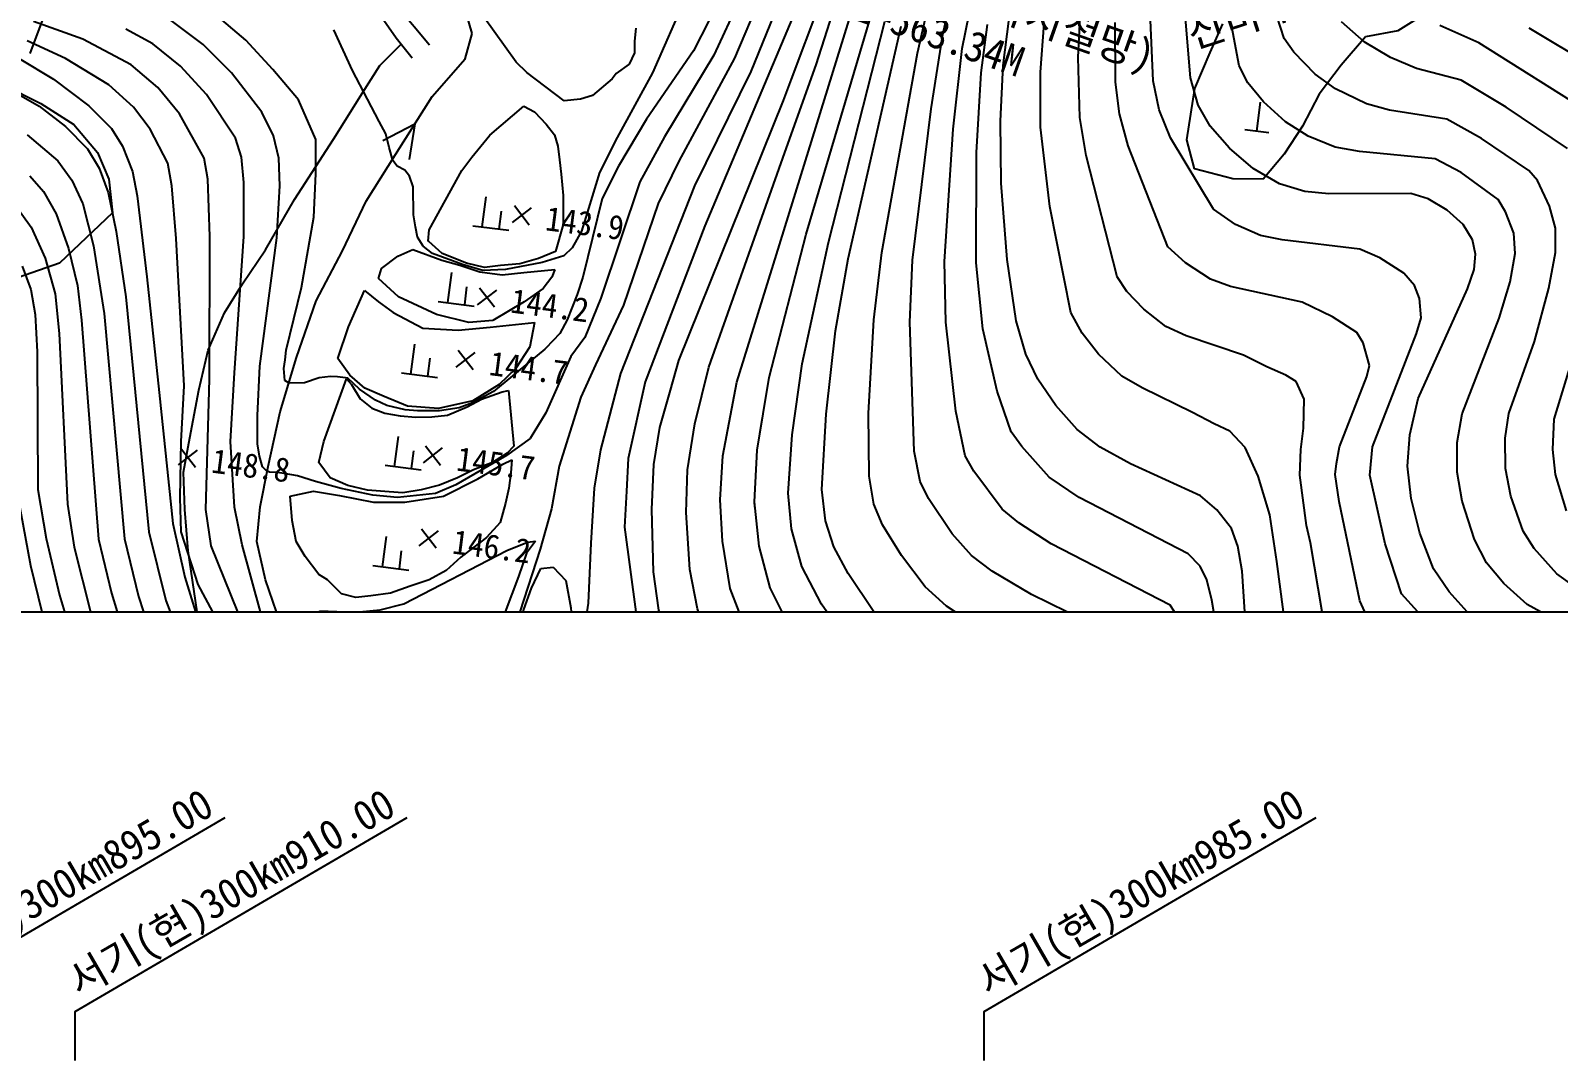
# Model space of a CAD drawing. Header units: millimetres. Extents: x 1510 to 2306, y 1103 to 1807.
# Drawn here: x 1906 to 2032.1, y 1364.9 to 1449.9 of the extents above; entities that cross this region are included whole.
import ezdxf
from ezdxf.enums import TextEntityAlignment as Align
from ezdxf.xclip import XClip

# ---------------------------------------------------------------- set-up
doc = ezdxf.new("R2010")
doc.units = ezdxf.units.MM
doc.header["$LTSCALE"] = 10
doc.header["$MEASUREMENT"] = 0
doc.header["$XCLIPFRAME"] = 2
doc.layers.add('TX-PAPR', color=2, linetype='Continuous', plot=False)
for name, color, linetype in [('TZ-BASE', 253, 'Continuous'), ('TZ-LEAL', 1, 'Continuous'), ('TZ-LEAT', 3, 'Continuous')]:
    doc.layers.add(name, color=color, linetype=linetype)
doc.styles.add('HANA', font='GulimChe.ttf')
doc.styles.get("Standard").update_dxf_attribs({"font": 'GulimChe.ttf'})

# ---------------------------------------------------------------- blocks, each defined once
blk = doc.blocks.new('JD-DHDH6EF4KJ')
at = {"layer": 'TZ-BASE'}
for p, q in [((372.16, -43.83, 153), (384.49, -2.17, 153)), ((369.69, -45.53, 152), (382.17, -5.28, 152)), ((372.96, -29.87, 151), (379.69, -8.91, 151)), ((311.72, -19.25), (308.12, -28.92)), ((363.7, -20.9, 144), (359.48, -30.52, 144)), ((369.67, -21.21, 147), (366.24, -29.32, 147)), ((381.32, -28.9, 156), (383.04, -21.39, 156)), ((383.42, -27.36, 157), (384.91, -20.83, 157)), ((385.01, -28.52, 158), (386.21, -22.57, 158)), ((370.46, -23.32, 148), (367.58, -30.42, 148)), ((341.09, -28.24, 137.02), (338.42, -25.05, 137.02)), ((348.23, -29.64, 143.95), (344.6, -24.58, 143.95)), ((371.42, -25.01, 149), (363.8, -43.15, 149)), ((366.64, -24.47, 146), (364.52, -29.08, 146)), ((373.24, -24.82, 150), (370.91, -31.05, 150)), ((424.83, -24.64, 165.21), (420.96, -27.07, 165.21)), ((312.48, -27.76, 148), (308.41, -26.3, 148)), ((322.4, -28.19, 146), (319.77, -26.2, 146)), ((325.94, -27.83, 145), (323.23, -25.54, 145)), ((336.72, -25.36, 143.87), (338.34, -27.65, 143.87)), ((344.59, -27.29, 140.3), (344.11, -25.58, 140.3)), ((364.14, -26.19, 145), (362.84, -28.72, 145)), ((374, -44.52, 154), (378.63, -26.29, 154)), ((388.4, -29.93, 160), (388.88, -26.05, 160)), ((391.47, -30.46, 161), (391.78, -26.46, 161)), ((394.58, -29.26, 162), (394.76, -25.92, 162)), ((397.67, -31.31, 163), (397.63, -26.38, 163)), ((400.78, -31.19, 164), (400.55, -26.18, 164)), ((403.86, -30.94, 165), (403.39, -25.35, 165)), ((411.57, -27.69, 167), (410.98, -25.82, 167)), ((418.17, -27.97, 168), (416.3, -26.31, 168)), ((318.26, -28.14, 147), (316.04, -26.92, 147)), ((334.73, -30.33, 144), (333.19, -26.97, 144)), ((338.34, -27.65, 143.87), (339.64, -29.28, 143.87)), ((344.01, -29.36, 140.3), (344.59, -27.29, 140.3)), ((358.11, -26.85, 143.95), (357.98, -27.9, 143.95)), ((375.62, -45.88, 155), (379.97, -26.68, 155)), ((382.46, -33.49, 157), (383.42, -27.36, 157)), ((386.58, -30.52, 159), (387.1, -26.54, 159)), ((405.48, -28.84, 165.21), (406.52, -26.49, 165.21)), ((407.87, -29.94, 166), (407.25, -26.74, 166)), ((412.38, -28.83, 167), (411.57, -27.69, 167)), ((418.28, -27.55, 165.21), (416.27, -29.9, 165.21)), ((420.96, -27.07, 165.21), (418.28, -27.55, 165.21)), ((427.62, -28.05, 169), (424.42, -26.61, 169)), ((440.11, -31.84, 170), (431.79, -26.85, 170)), ((311.06, -29.35, 149), (307.9, -27.88, 149)), ((316.46, -29.87, 148), (312.48, -27.76, 148)), ((320.54, -29.97, 147), (318.26, -28.14, 147)), ((324.75, -30.54, 146), (322.4, -28.19, 146)), ((328.16, -30.25, 145), (325.94, -27.83, 145)), ((336.98, -29.93, 143.84), (338.75, -28.16, 143.84)), ((358, -28.87, 143.95), (357.55, -29.81, 143.95)), ((357.98, -27.9, 143.95), (358, -28.87, 143.95)), ((362.84, -28.72, 145), (358.98, -34.35, 145)), ((378.38, -45.36, 156), (381.32, -28.9, 156)), ((384.27, -35.18, 158), (385.01, -28.52, 158)), ((404.22, -31.81, 165.21), (405.48, -28.84, 165.21)), ((414.14, -30.64, 167), (412.38, -28.83, 167)), ((420.34, -29.25, 168), (418.17, -27.97, 168)), ((436.89, -33.89, 169), (427.62, -28.05, 169)), ((307.23, -29.35, 150), (310.07, -31.05, 150)), ((314.63, -31.53, 149), (311.06, -29.35, 149)), ((318.68, -31.75, 148), (316.46, -29.87, 148)), ((322.68, -32.31, 147), (320.54, -29.97, 147)), ((335.54, -32.18, 143.84), (336.98, -29.93, 143.84)), ((341.31, -32.47, 140.3), (344.01, -29.36, 140.3)), ((349.11, -30.49, 143.95), (348.23, -29.64, 143.95)), ((357.55, -29.81, 143.95), (356.48, -30.58, 143.95)), ((364.52, -29.08, 146), (360.46, -35.8, 146)), ((366.24, -29.32, 147), (361.64, -37.81, 147)), ((370.4, -37.11, 151), (372.96, -29.87, 151)), ((388.17, -34.51, 160), (388.4, -29.93, 160)), ((394.71, -34.2, 162), (394.58, -29.26, 162)), ((408.59, -31.35, 166), (407.87, -29.94, 166)), ((416.27, -29.9, 165.21), (414.47, -32.29, 165.21)), ((422.49, -30.18, 168), (420.34, -29.25, 168)), ((426.19, -31.12, 168), (422.49, -30.18, 168)), ((310.07, -31.05, 150), (312.98, -33.25, 150)), ((327.26, -33.78, 146), (324.75, -30.54, 146)), ((330.26, -32.75, 145), (328.16, -30.25, 145)), ((335.96, -32.71, 144), (334.73, -30.33, 144)), ((352.18, -32.84, 143.95), (349.11, -30.49, 143.95)), ((356.15, -31.02, 143.95), (354.52, -32.4, 143.95)), ((356.48, -30.58, 143.95), (356.15, -31.02, 143.95)), ((359.48, -30.52, 144), (356.57, -35.87, 144)), ((367.58, -30.42, 148), (362.93, -39.84, 148)), ((370.91, -31.05, 150), (370.26, -32.8, 150)), ((386.19, -37.1, 159), (386.58, -30.52, 159)), ((391.48, -35.02, 161), (391.47, -30.46, 161)), ((397.99, -33.92, 163), (397.67, -31.31, 163)), ((401.26, -33.58, 164), (400.78, -31.19, 164)), ((404.49, -33.2, 165), (403.86, -30.94, 165)), ((409.87, -32.92, 166), (408.59, -31.35, 166)), ((415.8, -31.85, 167), (414.14, -30.64, 167)), ((429.89, -33.36, 168), (426.19, -31.12, 168)), ((305.96, -31.53, 155.28), (309.01, -33.05, 155.28)), ((306.23, -31.76, 151), (308.87, -33.29, 151)), ((316.67, -33.36, 149), (314.63, -31.53, 149)), ((320.45, -33.9, 148), (318.68, -31.75, 148)), ((325.07, -35.91, 147), (322.68, -32.31, 147)), ((331.69, -36.04, 145), (330.26, -32.75, 145)), ((333.16, -35.99, 143.84), (335.54, -32.18, 143.84)), ((336.92, -34.54, 144), (335.96, -32.71, 144)), ((338.27, -37.27, 140.3), (341.31, -32.47, 140.3)), ((353.52, -32.71, 143.95), (352.18, -32.84, 143.95)), ((354.52, -32.4, 143.95), (353.52, -32.71, 143.95)), ((403.54, -36.06, 165.21), (404.22, -31.81, 165.21)), ((414.47, -32.29, 165.21), (413.08, -34.92, 165.21)), ((418.37, -33.09, 167), (415.8, -31.85, 167)), ((308.87, -33.29, 151), (311.04, -34.96, 151)), ((309.01, -33.05, 155.28), (311.75, -34.78, 155.28)), ((312.98, -33.25, 150), (314.84, -35.12, 150)), ((318.03, -35.17, 149), (316.67, -33.36, 149)), ((322.49, -37.56, 148), (320.45, -33.9, 148)), ((328.22, -35.72, 146), (327.26, -33.78, 146)), ((346.04, -35.68, 143.9), (348.87, -33.28, 143.9)), ((348.87, -33.28, 143.9), (349.75, -33.75, 143.9)), ((349.75, -33.75, 143.9), (350.71, -34.75, 143.9)), ((370.26, -32.8, 150), (361.62, -54.28, 150)), ((380.93, -45.98, 157), (382.46, -33.49, 157)), ((398.7, -36.55, 163), (397.99, -33.92, 163)), ((402.21, -35.9, 164), (401.26, -33.58, 164)), ((405.48, -34.94, 165), (404.49, -33.2, 165)), ((409.31, -35.34, 166.88), (409.62, -32.96, 166.88)), ((411.69, -34.58, 166), (409.87, -32.92, 166)), ((420.27, -33.61, 167), (418.37, -33.09, 167)), ((425, -34.34, 167), (420.27, -33.61, 167)), ((434.96, -36.77, 168), (429.89, -33.36, 168)), ((311.04, -34.96, 151), (312.86, -36.8, 151)), ((311.75, -34.78, 155.28), (313.68, -37.11, 155.28)), ((314.84, -35.12, 150), (315.75, -36.58, 150)), ((319.48, -37.99, 149), (318.03, -35.17, 149)), ((337.47, -35.55, 144), (336.92, -34.54, 144)), ((337.22, -36.11, 140.3), (339.88, -34.73, 140.3)), ((339.88, -34.73, 140.3), (339.4, -37.69, 140.3)), ((350.71, -34.75, 143.9), (351.39, -35.65, 143.9)), ((358.98, -34.35, 145), (356.67, -38.24, 145)), ((383.55, -46.1, 158), (384.27, -35.18, 158)), ((388.24, -39.62, 160), (388.17, -34.51, 160)), ((392.25, -41.55, 161), (391.48, -35.02, 161)), ((395.24, -37.35, 162), (394.71, -34.2, 162)), ((407.06, -36.75, 165), (405.48, -34.94, 165)), ((408.32, -35.21, 166.88), (410.31, -35.46, 166.88)), ((413.08, -34.92, 165.21), (411.58, -37.25, 165.21)), ((413.56, -35.76, 166), (411.69, -34.58, 166)), ((427.85, -35.94, 167), (425, -34.34, 167)), ((307.88, -35.65, 152), (310.42, -37.8, 152)), ((325.58, -37.49, 147), (325.07, -35.91, 147)), ((328.64, -37.57, 146), (328.22, -35.72, 146)), ((329.93, -40.98, 143.84), (333.16, -35.99, 143.84)), ((331.71, -38.86, 145), (331.69, -36.04, 145)), ((337.75, -36.7, 144), (337.47, -35.55, 144)), ((344.56, -37.48, 143.9), (346.04, -35.68, 143.9)), ((351.39, -35.65, 143.9), (351.66, -36.59, 143.9)), ((356.57, -35.87, 144), (355.09, -38.76, 144)), ((360.46, -35.8, 146), (358.42, -39.53, 146)), ((405.76, -41.79, 164), (402.21, -35.9, 164)), ((404.17, -38.45, 165.21), (403.54, -36.06, 165.21)), ((415.78, -36.65, 166), (413.56, -35.76, 166)), ((431.77, -38.58, 167), (427.85, -35.94, 167)), ((310.42, -37.8, 152), (311.57, -39.38, 152)), ((312.86, -36.8, 151), (313.84, -38.4, 151)), ((313.68, -37.11, 155.28), (314.62, -39.3, 155.28)), ((315.75, -36.58, 150), (316.57, -38.66, 150)), ((322.78, -39.29, 148), (322.49, -37.56, 148)), ((325.77, -39.57, 147), (325.58, -37.49, 147)), ((328.72, -39.85, 146), (328.64, -37.57, 146)), ((335.86, -41.11, 140.3), (338.27, -37.27, 140.3)), ((338.04, -37.76, 144), (337.75, -36.7, 144)), ((338.41, -38.23, 144), (338.04, -37.76, 144)), ((343.74, -38.6, 143.9), (344.56, -37.48, 143.9)), ((351.66, -36.59, 143.9), (351.81, -37.72, 143.9)), ((351.81, -37.72, 143.9), (351.93, -38.88, 143.9)), ((361.64, -37.81, 147), (359.94, -41.3, 147)), ((364.12, -54.82, 151), (370.4, -37.11, 151)), ((386.18, -46.22, 159), (386.19, -37.1, 159)), ((397.81, -47.37, 162), (395.24, -37.35, 162)), ((401.98, -44.89, 163), (398.7, -36.55, 163)), ((409.02, -38.41, 165), (407.06, -36.75, 165)), ((411.58, -37.25, 165.21), (409.85, -39.29, 165.21)), ((417.79, -37.02, 166), (415.78, -36.65, 166)), ((424.03, -37.62, 166), (417.79, -37.02, 166)), ((426.17, -38.75, 166), (424.03, -37.62, 166)), ((308.12, -39.04, 153), (309.23, -40.33, 153)), ((313.84, -38.4, 151), (314.58, -40.39, 151)), ((316.57, -38.66, 150), (316.95, -40.69, 150)), ((319.83, -39.85, 149), (319.48, -37.99, 149)), ((331.54, -42.43, 145), (331.71, -38.86, 145)), ((339.05, -38.57, 144), (338.41, -38.23, 144)), ((339.42, -39.05, 144), (339.05, -38.57, 144)), ((339.73, -39.94, 144), (339.42, -39.05, 144)), ((341.05, -43.48, 143.9), (343.74, -38.6, 143.9)), ((351.93, -38.88, 143.9), (352.11, -40.66, 143.9)), ((355.09, -38.76, 144), (354.19, -41.72, 144)), ((356.67, -38.24, 145), (355.31, -40.89, 145)), ((407.33, -39.27, 165.21), (404.17, -38.45, 165.21)), ((411.19, -39.68, 165), (409.02, -38.41, 165)), ((429.23, -40.99, 166), (426.17, -38.75, 166)), ((432.46, -39.42, 167), (431.77, -38.58, 167)), ((311.57, -39.38, 152), (312.47, -41.34, 152)), ((314.62, -39.3, 155.28), (314.94, -42.07, 155.28)), ((320.19, -44.2, 149), (319.83, -39.85, 149)), ((322.97, -44.04, 148), (322.78, -39.29, 148)), ((325.75, -44.02, 147), (325.77, -39.57, 147)), ((328.49, -44.14, 146), (328.72, -39.85, 146)), ((339.77, -42.24, 144), (339.73, -39.94, 144)), ((358.42, -39.53, 146), (355.22, -49.11, 146)), ((362.93, -39.84, 148), (356.82, -55.33, 148)), ((388.73, -45.92, 160), (388.24, -39.62, 160)), ((409.85, -39.29, 165.21), (407.33, -39.27, 165.21)), ((413.27, -40.33, 165), (411.19, -39.68, 165)), ((415.26, -40.52, 165), (413.27, -40.33, 165)), ((433.47, -41.52, 167), (432.46, -39.42, 167)), ((306.82, -41.3, 154), (308.21, -43.27, 154)), ((309.23, -40.33, 153), (310.29, -42.17, 153)), ((312.47, -41.34, 152), (313.36, -44.8, 152)), ((314.58, -40.39, 151), (315.24, -43.61, 151)), ((316.95, -40.69, 150), (317.77, -47.35, 150)), ((327.55, -45.13, 143.84), (329.93, -40.98, 143.84)), ((333.89, -45.21, 140.3), (335.86, -41.11, 140.3)), ((345.43, -43.24, 144.26), (345.75, -40.76, 144.26)), ((348.09, -41.47, 143.94), (349.31, -43.06, 143.94)), ((352.11, -40.66, 143.9), (352.11, -43.05, 143.9)), ((355.31, -40.89, 145), (353.72, -47.39, 145)), ((359.94, -41.3, 147), (357.09, -49.7, 147)), ((393.99, -50.31, 161), (392.25, -41.55, 161)), ((422.02, -40.48, 165), (415.26, -40.52, 165)), ((423.46, -40.93, 165), (422.02, -40.48, 165)), ((425.03, -41.85, 165), (423.46, -40.93, 165)), ((429.84, -42.01, 166), (429.23, -40.99, 166)), ((433.96, -43.35, 167), (433.47, -41.52, 167)), ((310.29, -42.17, 153), (311.29, -45.02, 153)), ((314.94, -42.07, 155.28), (310.55, -46.24, 155.28)), ((330.51, -48.23, 145), (331.54, -42.43, 145)), ((339.92, -43.24, 144), (339.77, -42.24, 144)), ((346.82, -43.42, 144.26), (347.01, -41.93, 144.26)), ((347.91, -42.88, 143.94), (349.49, -41.66, 143.94)), ((354.19, -41.72, 144), (353.61, -43.6, 144)), ((407.57, -43.03, 164), (405.76, -41.79, 164)), ((426.34, -43.05, 165), (425.03, -41.85, 165)), ((430.53, -43.77, 166), (429.84, -42.01, 166)), ((308.21, -43.27, 154), (309.38, -45.83, 154)), ((315.24, -43.61, 151), (316.03, -49.02, 151)), ((322.93, -55.82, 148), (322.97, -44.04, 148)), ((325, -55.28, 147), (325.75, -44.02, 147)), ((340.09, -44.1, 144), (339.92, -43.24, 144)), ((340.56, -44.82, 144), (340.09, -44.1, 144)), ((340.97, -44.42, 143.9), (341.05, -43.48, 143.9)), ((344.64, -43.14, 144.26), (347.61, -43.52, 144.26)), ((352.11, -43.05, 143.9), (351.46, -45.26, 143.9)), ((353.61, -43.6, 144), (352.84, -44.96, 144)), ((363.8, -43.15, 149), (358.87, -56.02, 149)), ((369.09, -55.67, 153), (372.16, -43.83, 153)), ((409.62, -43.94, 164), (407.57, -43.03, 164)), ((411.41, -44.31, 164), (409.62, -43.94, 164)), ((427.1, -44.3, 165), (426.34, -43.05, 165)), ((430.63, -45.44, 166), (430.53, -43.77, 166)), ((433.95, -45.35, 167), (433.96, -43.35, 167)), ((311.29, -45.02, 153), (312.03, -48.09, 153)), ((313.36, -44.8, 152), (314.25, -50.4, 152)), ((320.85, -56.36, 149), (320.19, -44.2, 149)), ((325.66, -47.95, 143.84), (327.55, -45.13, 143.84)), ((327.08, -54.74, 146), (328.49, -44.14, 146)), ((331.74, -49.34, 140.3), (333.89, -45.21, 140.3)), ((338.47, -45.67, 144.31), (339.69, -45.1, 144.31)), ((339.69, -45.1, 144.31), (342.1, -46, 144.31)), ((341.32, -45.43, 144), (340.56, -44.82, 144)), ((341.01, -44.45, 143.9), (340.97, -44.42, 143.9)), ((342.11, -45.44, 143.9), (341.01, -44.45, 143.9)), ((351.46, -45.26, 143.9), (350.07, -45.85, 143.9)), ((352.84, -44.96, 144), (352.15, -45.64, 144)), ((371.83, -54.53, 154), (374, -44.52, 154)), ((377.72, -50.92, 156), (378.38, -45.36, 156)), ((403.44, -46.22, 163), (401.98, -44.89, 163)), ((417.83, -45.08, 164), (411.41, -44.31, 164)), ((419.46, -45.8, 164), (417.83, -45.08, 164)), ((427.35, -45.49, 165), (427.1, -44.3, 165)), ((433.4, -48.3, 167), (433.95, -45.35, 167)), ((310.55, -46.24, 155.28), (307.18, -47.41, 155.28)), ((307.47, -46.49, 155), (308.19, -48.41, 155)), ((309.38, -45.83, 154), (310.2, -48.76, 154)), ((337.12, -46.67, 144.31), (338.47, -45.67, 144.31)), ((343.81, -46.35, 144), (341.32, -45.43, 144)), ((342.1, -46, 144.31), (343.59, -46.4, 144.31)), ((344.13, -46.24, 143.9), (342.11, -45.44, 143.9)), ((343.59, -46.4, 144.31), (345.24, -46.96, 144.31)), ((345.48, -46.85, 144), (343.81, -46.35, 144)), ((345.61, -46.58, 143.9), (344.13, -46.24, 143.9)), ((346.92, -46.44, 143.9), (345.61, -46.58, 143.9)), ((348.52, -46.28, 143.9), (346.92, -46.44, 143.9)), ((350.38, -46.18, 144), (347.35, -46.76, 144)), ((350.07, -45.85, 143.9), (348.52, -46.28, 143.9)), ((352.15, -45.64, 144), (350.38, -46.18, 144)), ((366.42, -56.05, 152), (369.69, -45.53, 152)), ((374.56, -51.83, 155), (375.62, -45.88, 155)), ((380.69, -51.11, 157), (380.93, -45.98, 157)), ((383.66, -51.1, 158), (383.55, -46.1, 158)), ((386.71, -51.66, 159), (386.18, -46.22, 159)), ((389.46, -51, 160), (388.73, -45.92, 160)), ((405.5, -47.55, 163), (403.44, -46.22, 163)), ((421.45, -47.06, 164), (419.46, -45.8, 164)), ((427.25, -46.77, 165), (427.35, -45.49, 165)), ((430.23, -47.77, 166), (430.63, -45.44, 166)), ((317.77, -47.35, 150), (318.77, -56.9, 150)), ((336.86, -47.5, 144.31), (337.12, -46.67, 144.31)), ((338.53, -49.02, 144.31), (336.86, -47.5, 144.31)), ((342.59, -49.49, 144.38), (342.91, -47.01, 144.38)), ((345.24, -46.96, 144.31), (347.06, -47.19, 144.31)), ((347.35, -46.76, 144), (345.48, -46.85, 144)), ((347.06, -47.19, 144.31), (348.87, -47.01, 144.31)), ((348.87, -47.01, 144.31), (351.41, -46.75, 144.31)), ((351.16, -47.4, 144.31), (350.46, -48.33, 144.31)), ((351.41, -46.75, 144.31), (351.16, -47.4, 144.31)), ((353.72, -47.39, 145), (353.26, -48.82, 145)), ((398.61, -48.58, 162), (397.81, -47.37, 162)), ((407.14, -48.15, 163), (405.5, -47.55, 163)), ((422.32, -48.08, 164), (421.45, -47.06, 164)), ((426.7, -48.34, 165), (427.25, -46.77, 165)), ((429.3, -50.78, 166), (430.23, -47.77, 166)), ((308.19, -48.41, 155), (308.55, -50.47, 155)), ((310.2, -48.76, 154), (310.54, -52.04, 154)), ((312.03, -48.09, 153), (312.38, -50.93, 153)), ((316.03, -49.02, 151), (317.92, -68.4, 151)), ((324.17, -50.34, 143.84), (325.66, -47.95, 143.84)), ((329.26, -53.41, 145), (330.51, -48.23, 145)), ((334.39, -51.48, 144.69), (335.71, -48.48, 144.69)), ((335.71, -48.48, 144.69), (336.88, -49.43, 144.69)), ((341.65, -50.47, 144.31), (338.53, -49.02, 144.31)), ((343.98, -49.67, 144.38), (344.17, -48.18, 144.38)), ((345.03, -49.67, 144.19), (346.62, -48.45, 144.19)), ((345.21, -48.27, 144.19), (346.44, -49.85, 144.19)), ((350.46, -48.33, 144.31), (348.88, -49.43, 144.31)), ((353.26, -48.82, 145), (352.44, -50.9, 145)), ((355.22, -49.11, 146), (353.89, -52.36, 146)), ((400, -50.03, 162), (398.61, -48.58, 162)), ((413.06, -49.46, 163), (407.14, -48.15, 163)), ((422.74, -49.15, 164), (422.32, -48.08, 164)), ((422.64, -57.41, 165), (426.7, -48.34, 165)), ((422.89, -50.74, 164), (422.74, -49.15, 164)), ((432.22, -52.7, 167), (433.4, -48.3, 167)), ((314.25, -50.4, 152), (315.91, -68.98, 152)), ((322.82, -53.42, 143.84), (324.17, -50.34, 143.84)), ((330.11, -54.03, 140.3), (331.74, -49.34, 140.3)), ((336.88, -49.43, 144.69), (338.07, -50.31, 144.69)), ((338.07, -50.31, 144.69), (340.52, -51.59, 144.69)), ((341.79, -49.39, 144.38), (344.77, -49.77, 144.38)), ((348.88, -49.43, 144.31), (346.3, -50.97, 144.31)), ((357.09, -49.7, 147), (354.77, -54.63, 147)), ((394.91, -52.01, 161), (393.99, -50.31, 161)), ((401.82, -51.46, 162), (400, -50.03, 162)), ((415.57, -50.65, 163), (413.06, -49.46, 163)), ((308.55, -50.47, 155), (308.72, -53.55, 155)), ((312.38, -50.93, 153), (313.78, -69.01, 153)), ((333.51, -54.09, 144.69), (334.39, -51.48, 144.69)), ((340.52, -51.59, 144.69), (343.44, -51.77, 144.69)), ((344.31, -51.13, 144.31), (341.65, -50.47, 144.31)), ((343.44, -51.77, 144.69), (346.08, -51.51, 144.69)), ((346.3, -50.97, 144.31), (344.31, -51.13, 144.31)), ((346.08, -51.51, 144.69), (349.74, -51.14, 144.69)), ((349.74, -51.14, 144.69), (349.36, -53.15, 144.69)), ((352.44, -50.9, 145), (351.83, -52.05, 145)), ((377.3, -58.62, 156), (377.72, -50.92, 156)), ((381.05, -61.75, 157), (380.69, -51.11, 157)), ((384.5, -58.46, 158), (383.66, -51.1, 158)), ((387.91, -56.81, 159), (386.71, -51.66, 159)), ((390.26, -53.75, 160), (389.46, -51, 160)), ((403.5, -52.23, 162), (401.82, -51.46, 162)), ((417.56, -51.95, 163), (415.57, -50.65, 163)), ((422.48, -52.05, 164), (422.89, -50.74, 164)), ((426.25, -58.66, 166), (429.3, -50.78, 166)), ((310.54, -52.04, 154), (311.21, -66.11, 154)), ((339.55, -55.39, 144.92), (339.87, -52.91, 144.92)), ((351.83, -52.05, 145), (350.68, -53.24, 145)), ((353.89, -52.36, 146), (352.73, -53.94, 146)), ((373.79, -58.69, 155), (374.56, -51.83, 155)), ((396.26, -53.74, 161), (394.91, -52.01, 161)), ((408.23, -53.82, 162), (403.5, -52.23, 162)), ((418.1, -52.81, 163), (417.56, -51.95, 163)), ((418.61, -54.69, 163), (418.1, -52.81, 163)), ((418.86, -61.4, 164), (422.48, -52.05, 164)), ((430.1, -58.64, 167), (432.22, -52.7, 167)), ((308.72, -53.55, 155), (308.78, -64.91, 155)), ((322.05, -56.71, 143.84), (322.82, -53.42, 143.84)), ((328.76, -58.49, 140.3), (330.11, -54.03, 140.3)), ((329.16, -54.2, 145), (329.26, -53.41, 145)), ((334.51, -55.48, 144.69), (333.51, -54.09, 144.69)), ((340.94, -55.57, 144.92), (341.13, -54.08, 144.92)), ((343.27, -54.83, 144.71), (344.85, -53.6, 144.71)), ((343.45, -53.42, 144.71), (344.67, -55.01, 144.71)), ((350.58, -53.34, 145), (346.35, -56.83, 145)), ((349.36, -53.15, 144.69), (348.16, -54.96, 144.69)), ((350.68, -53.24, 145), (350.58, -53.34, 145)), ((352.73, -53.94, 146), (350.68, -58.58, 146)), ((391.25, -55.81, 160), (390.26, -53.75, 160)), ((398.19, -55.55, 161), (396.26, -53.74, 161)), ((410.16, -54.79, 162), (408.23, -53.82, 162)), ((324.65, -60.94, 147), (325, -55.28, 147)), ((326.9, -58.81, 146), (327.08, -54.74, 146)), ((329.06, -54.93, 145), (329.16, -54.2, 145)), ((329.13, -55.91, 145), (329.06, -54.93, 145)), ((338.76, -55.29, 144.92), (341.73, -55.67, 144.92)), ((348.16, -54.96, 144.69), (346.83, -56.24, 144.69)), ((354.77, -54.63, 147), (353.55, -57.29, 147)), ((356.82, -55.33, 148), (355.17, -61.65, 148)), ((361.62, -54.28, 150), (360.92, -56.71, 150)), ((362.95, -59.48, 151), (364.12, -54.82, 151)), ((370.99, -60.41, 154), (371.83, -54.53, 154)), ((411.7, -55.47, 162), (410.16, -54.79, 162)), ((418.39, -55.6, 163), (418.61, -54.69, 163)), ((433.86, -59.1, 168), (435.32, -54.23, 168)), ((320.6, -60.94, 149), (320.85, -56.36, 149)), ((322.62, -66.57, 148), (322.93, -55.82, 148)), ((329.49, -56.15, 145), (329.13, -55.91, 145)), ((330.76, -56.12, 145), (329.49, -56.15, 145)), ((331.98, -55.7, 145), (330.76, -56.12, 145)), ((332.92, -55.6, 145), (331.98, -55.7, 145)), ((332.37, -60.95, 145.39), (334.23, -55.78, 145.39)), ((333.5, -55.61, 145), (332.92, -55.6, 145)), ((334.14, -55.69, 145), (333.5, -55.61, 145)), ((334.35, -55.72, 145), (334.14, -55.69, 145)), ((334.23, -55.78, 145.39), (334.63, -56.26, 145.39)), ((335.31, -56.64, 145), (334.35, -55.72, 145)), ((335.73, -56.56, 144.69), (334.51, -55.48, 144.69)), ((334.63, -56.26, 145.39), (335.37, -57.43, 145.39)), ((336.61, -57.55, 145), (335.31, -56.64, 145)), ((337.35, -57.23, 144.69), (335.73, -56.56, 144.69)), ((346.83, -56.24, 144.69), (344.65, -57.6, 144.69)), ((358.87, -56.02, 149), (357.46, -62.36, 149)), ((360.92, -56.71, 150), (360.04, -59.79, 150)), ((365.28, -62.12, 152), (366.42, -56.05, 152)), ((368.11, -61.67, 153), (369.09, -55.67, 153)), ((392.73, -57.97, 160), (391.25, -55.81, 160)), ((399.87, -56.53, 161), (398.19, -55.55, 161)), ((404.01, -58.57, 161), (399.87, -56.53, 161)), ((412.57, -56.01, 162), (411.7, -55.47, 162)), ((413.23, -57.46, 162), (412.57, -56.01, 162)), ((416.15, -61.4, 163), (418.39, -55.6, 163)), ((318.77, -56.9, 150), (319.91, -67.73, 150)), ((321.3, -60.66, 143.84), (322.05, -56.71, 143.84)), ((335.37, -57.43, 145.39), (336.31, -58.2, 145.39)), ((337.57, -57.98, 145), (336.61, -57.55, 145)), ((339.27, -58.04, 144.69), (337.35, -57.23, 144.69)), ((344.65, -57.6, 144.69), (341.81, -58.23, 144.69)), ((344.63, -57.75, 145), (343.53, -58.16, 145)), ((344.18, -58.1, 145.39), (345.36, -57.46, 145.39)), ((346.35, -56.83, 145), (344.63, -57.75, 145)), ((345.36, -57.46, 145.39), (347.07, -56.84, 145.39)), ((347.07, -56.84, 145.39), (347.58, -56.75, 145.39)), ((347.58, -56.75, 145.39), (348.04, -61.34, 145.39)), ((353.55, -57.29, 147), (351.76, -62.98, 147)), ((389.06, -60.16, 159), (387.91, -56.81, 159)), ((394.5, -59.96, 160), (392.73, -57.97, 160)), ((413.18, -59.85, 162), (413.23, -57.46, 162)), ((421.94, -60.4, 165), (422.64, -57.41, 165)), ((326.89, -61.15, 146), (326.9, -58.81, 146)), ((327.77, -63.02, 140.3), (328.76, -58.49, 140.3)), ((336.31, -58.2, 145.39), (337.39, -58.61, 145.39)), ((337.39, -58.61, 145.39), (338.66, -58.83, 145.39)), ((339.07, -58.33, 145), (337.57, -57.98, 145)), ((338.66, -58.83, 145.39), (339.95, -58.94, 145.39)), ((340.1, -58.43, 145), (339.07, -58.33, 145)), ((341.81, -58.23, 144.69), (339.27, -58.04, 144.69)), ((339.95, -58.94, 145.39), (341.26, -58.91, 145.39)), ((341.89, -58.41, 145), (340.1, -58.43, 145)), ((341.26, -58.91, 145.39), (342.56, -58.78, 145.39)), ((343.53, -58.16, 145), (341.89, -58.41, 145)), ((342.56, -58.78, 145.39), (344.18, -58.1, 145.39)), ((350.68, -58.58, 146), (349.37, -60.7, 146)), ((368.11, -61.67, 153), (368.55, -58.98, 153)), ((373.45, -64.92, 155), (373.79, -58.69, 155)), ((377.34, -63.82, 156), (377.3, -58.62, 156)), ((385.26, -62.13, 158), (384.5, -58.46, 158)), ((405.8, -59.5, 161), (404.01, -58.57, 161)), ((425.86, -61.04, 166), (426.25, -58.66, 166)), ((429.81, -60.67, 167), (430.1, -58.64, 167)), ((433.73, -61.61, 168), (433.86, -59.1, 168)), ((360.04, -59.79, 150), (359.56, -62.84, 150)), ((362.36, -63.29, 151), (362.95, -59.48, 151)), ((370.67, -65.21, 154), (370.99, -60.41, 154)), ((389.93, -61.36, 159), (389.06, -60.16, 159)), ((396.41, -61.43, 160), (394.5, -59.96, 160)), ((407.09, -60.09, 161), (405.8, -59.5, 161)), ((408.37, -61.45, 161), (407.09, -60.09, 161)), ((412.96, -61.61, 162), (413.18, -59.85, 162)), ((421.75, -62.99, 165), (421.94, -60.4, 165)), ((320.36, -62.88, 148.84), (321.95, -61.66, 148.84)), ((320.52, -65.6, 149), (320.6, -60.94, 149)), ((320.54, -61.48, 148.84), (321.77, -63.06, 148.84)), ((320.79, -63.48, 143.84), (321.3, -60.66, 143.84)), ((324.99, -66.38, 147), (324.65, -60.94, 147)), ((327.05, -62.16, 146), (326.89, -61.15, 146)), ((331.96, -62.68, 145.39), (332.37, -60.95, 145.39)), ((338.2, -63.02, 145.66), (338.52, -60.54, 145.66)), ((339.59, -63.19, 145.66), (339.78, -61.71, 145.66)), ((340.57, -62.71, 145.66), (342.16, -61.48, 145.66)), ((340.75, -61.3, 145.66), (341.98, -62.89, 145.66)), ((349.37, -60.7, 146), (347.43, -62.11, 146)), ((348.04, -61.34, 145.39), (347.48, -61.91, 145.39)), ((355.17, -61.65, 148), (354.66, -64.8, 148)), ((367.88, -65.94, 153), (368.11, -61.67, 153)), ((367.88, -65.94, 153), (368.11, -61.67, 153)), ((381.54, -64.25, 157), (381.05, -61.75, 157)), ((392.19, -63.9, 159), (389.93, -61.36, 159)), ((398.89, -62.79, 160), (396.41, -61.43, 160)), ((409.43, -63.8, 161), (408.37, -61.45, 161)), ((412.86, -63.73, 162), (412.96, -61.61, 162)), ((415.89, -62.76, 163), (416.15, -61.4, 163)), ((418.64, -63.74, 164), (418.86, -61.4, 164)), ((425.85, -63.49, 166), (425.86, -61.04, 166)), ((429.83, -63.19, 167), (429.81, -60.67, 167)), ((433.95, -63.68, 168), (433.73, -61.61, 168)), ((327.29, -63.04, 146), (327.05, -62.16, 146)), ((332.88, -63.94, 145.39), (331.96, -62.68, 145.39)), ((337.41, -62.91, 145.66), (340.38, -63.3, 145.66)), ((347.43, -62.11, 146), (343.25, -64.54, 146)), ((346.27, -62.69, 145.39), (344.71, -63.3, 145.39)), ((345.06, -64.02, 146.17), (347.12, -62.81, 146.17)), ((347.48, -61.91, 145.39), (346.27, -62.69, 145.39)), ((347.12, -62.81, 146.17), (347.88, -62.46, 146.17)), ((347.88, -62.46, 146.17), (347.78, -63.54, 146.17)), ((351.76, -62.98, 147), (351.14, -66.51, 147)), ((357.46, -62.36, 149), (357.32, -65.04, 149)), ((359.56, -62.84, 150), (359.39, -66.55, 150)), ((365.05, -65.77, 152), (365.28, -62.12, 152)), ((385.99, -63.4, 158), (385.26, -62.13, 158)), ((404.67, -65.43, 160), (398.89, -62.79, 160)), ((415.77, -63.68, 163), (415.89, -62.76, 163)), ((422.05, -65.65, 165), (421.75, -62.99, 165)), ((320.9, -66.55, 143.84), (320.79, -63.48, 143.84)), ((327.1, -66.34, 140.3), (327.77, -63.02, 140.3)), ((327.6, -63.35, 146), (327.29, -63.04, 146)), ((327.88, -63.47, 146), (327.6, -63.35, 146)), ((328.52, -63.52, 146), (327.88, -63.47, 146)), ((329.09, -63.6, 146), (328.52, -63.52, 146)), ((330.18, -63.79, 146), (329.09, -63.6, 146)), ((331.67, -64.25, 146), (330.18, -63.79, 146)), ((333.79, -64.84, 146), (331.67, -64.25, 146)), ((334.33, -64.59, 145.39), (332.88, -63.94, 145.39)), ((343.39, -63.95, 145.39), (341.9, -64.55, 145.39)), ((342.23, -65.45, 146.17), (345.06, -64.02, 146.17)), ((344.71, -63.3, 145.39), (343.39, -63.95, 145.39)), ((347.78, -63.54, 146.17), (347.63, -64.8, 146.17)), ((362.24, -66.8, 151), (362.36, -63.29, 151)), ((377.74, -66.13, 156), (377.34, -63.82, 156)), ((382.24, -65.66, 157), (381.54, -64.25, 157)), ((388.32, -66.53, 158), (385.99, -63.4, 158)), ((394.67, -65.57, 159), (392.19, -63.9, 159)), ((410.39, -67, 161), (409.43, -63.8, 161)), ((413.42, -67.87, 162), (412.86, -63.73, 162)), ((416.1, -65.91, 163), (415.77, -63.68, 163)), ((419.91, -69.39, 164), (418.64, -63.74, 164)), ((426.26, -65.88, 166), (425.85, -63.49, 166)), ((430.28, -65.46, 167), (429.83, -63.19, 167)), ((434.86, -66.66, 168), (433.95, -63.68, 168)), ((305.19, -65.23, 157), (309.24, -84.49, 157)), ((306.96, -64.6, 156), (308.17, -71.17, 156)), ((308.78, -64.91, 155), (309.47, -68.96, 155)), ((329.57, -65.45, 146.17), (331.51, -65.05, 146.17)), ((329.74, -67.47, 146.17), (329.57, -65.45, 146.17)), ((331.51, -65.05, 146.17), (333.65, -65.42, 146.17)), ((333.65, -65.42, 146.17), (336.47, -65.96, 146.17)), ((336.41, -65.39, 146), (333.79, -64.84, 146)), ((335.96, -64.98, 145.39), (334.33, -64.59, 145.39)), ((337.74, -65.11, 145.39), (335.96, -64.98, 145.39)), ((338.44, -65.56, 146), (336.41, -65.39, 146)), ((338.89, -65.2, 145.39), (337.74, -65.11, 145.39)), ((341.58, -65.23, 146), (338.44, -65.56, 146)), ((340.38, -64.95, 145.39), (338.89, -65.2, 145.39)), ((339.03, -65.95, 146.17), (342.23, -65.45, 146.17)), ((341.9, -64.55, 145.39), (340.38, -64.95, 145.39)), ((343.25, -64.54, 146), (341.58, -65.23, 146)), ((347.63, -64.8, 146.17), (347.34, -66.04, 146.17)), ((354.66, -64.8, 148), (354.39, -69.33, 148)), ((357.32, -65.04, 149), (357.15, -68.03, 149)), ((370.95, -68.16, 154), (370.67, -65.21, 154)), ((373.73, -67.49, 155), (373.45, -64.92, 155)), ((406.01, -66.58, 160), (404.67, -65.43, 160)), ((431.29, -68.36, 167), (430.28, -65.46, 167)), ((311.21, -66.11, 154), (311.78, -69.67, 154)), ((320.58, -68.41, 149), (320.52, -65.6, 149)), ((321.17, -69.98, 143.84), (320.9, -66.55, 143.84)), ((323.06, -69.55, 148), (322.62, -66.57, 148)), ((325.63, -69.47, 147), (324.99, -66.38, 147)), ((326.83, -69.2, 140.3), (327.1, -66.34, 140.3)), ((336.47, -65.96, 146.17), (339.03, -65.95, 146.17)), ((347.34, -66.04, 146.17), (346.91, -67.64, 146.17)), ((351.14, -66.51, 147), (350.21, -69.83, 147)), ((359.39, -66.55, 150), (359.52, -71.7, 150)), ((365.24, -69.17, 152), (365.05, -65.77, 152)), ((368.27, -69.59, 153), (367.88, -65.94, 153)), ((367.92, -66.36, 153), (367.88, -65.94, 153)), ((378.45, -67.83, 156), (377.74, -66.13, 156)), ((384.19, -68.56, 157), (382.24, -65.66, 157)), ((389.68, -67.66, 158), (388.32, -66.53, 158)), ((403.65, -70.22, 159), (394.67, -65.57, 159)), ((407.24, -68.12, 160), (406.01, -66.58, 160)), ((417.81, -74.09, 163), (416.1, -65.91, 163)), ((422.77, -68.51, 165), (422.05, -65.65, 165)), ((427.27, -69.03, 166), (426.26, -65.88, 166)), ((319.91, -67.73, 150), (320.89, -72.16, 150)), ((330.09, -69.2, 146.17), (329.74, -67.47, 146.17)), ((346.91, -67.64, 146.17), (345.79, -68.86, 146.17)), ((357.15, -68.03, 149), (358.21, -75.94, 149)), ((362.55, -71.51, 151), (362.24, -66.8, 151)), ((374.43, -69.63, 155), (373.73, -67.49, 155)), ((380, -70.36, 156), (378.45, -67.83, 156)), ((392.35, -69.39, 158), (389.68, -67.66, 158)), ((410.98, -70.86, 161), (410.39, -67, 161)), ((413.75, -69.31, 162), (413.42, -67.87, 162)), ((309.47, -68.96, 155), (310.57, -73.63, 155)), ((313.78, -69.01, 153), (314.84, -73.48, 153)), ((315.91, -68.98, 152), (317.06, -73.73, 152)), ((317.92, -68.4, 151), (319.33, -74.07, 151)), ((321.99, -72.74, 149), (320.58, -68.41, 149)), ((327.54, -72.38, 140.3), (326.83, -69.2, 140.3)), ((330.81, -70.44, 146.17), (330.09, -69.2, 146.17)), ((337.2, -71.28, 146.24), (337.52, -68.8, 146.24)), ((340.23, -69.55, 146.17), (341.81, -68.33, 146.17)), ((340.41, -68.15, 146.17), (341.63, -69.73, 146.17)), ((345.79, -68.86, 146.17), (344.73, -69.66, 146.17)), ((347.46, -69.94, 146.63), (349.15, -69.25, 146.63)), ((349.83, -69.18, 146.63), (349.07, -70.16, 146.63)), ((349.15, -69.25, 146.63), (349.83, -69.18, 146.63)), ((365.89, -73.09, 152), (365.24, -69.17, 152)), ((371.8, -71.27, 154), (370.95, -68.16, 154)), ((385.78, -70.36, 157), (384.19, -68.56, 157)), ((407.76, -69.58, 160), (407.24, -68.12, 160)), ((414.8, -75.47, 162), (413.75, -69.31, 162)), ((423.9, -71.46, 165), (422.77, -68.51, 165)), ((428.27, -70.95, 166), (427.27, -69.03, 166)), ((432.2, -69.77, 167), (431.29, -68.36, 167)), ((311.78, -69.67, 154), (313.12, -75.01, 154)), ((322.39, -78.22, 143.84), (321.17, -69.98, 143.84)), ((326.81, -78.86, 148), (323.06, -69.55, 148)), ((327.74, -77.21, 147), (325.63, -69.47, 147)), ((331.96, -71.92, 146.17), (330.81, -70.44, 146.17)), ((338.59, -71.45, 146.24), (338.78, -69.97, 146.24)), ((338.95, -74.36, 146.63), (347.46, -69.94, 146.63)), ((343.67, -70.49, 146.17), (342.44, -71.59, 146.17)), ((344.73, -69.66, 146.17), (343.67, -70.49, 146.17)), ((350.21, -69.83, 147), (347.95, -76.76, 147)), ((349.07, -70.16, 146.63), (348.43, -72.09, 146.63)), ((354.39, -69.33, 148), (354.17, -74.28, 148)), ((369.18, -73.04, 153), (368.27, -69.59, 153)), ((375.6, -71.85, 155), (374.43, -69.63, 155)), ((381.96, -72.94, 156), (380, -70.36, 156)), ((387.49, -71.64, 157), (385.78, -70.36, 157)), ((402.16, -74.46, 158), (392.35, -69.39, 158)), ((404.64, -71.23, 159), (403.65, -70.22, 159)), ((408.1, -71.64, 160), (407.76, -69.58, 160)), ((421.25, -73.53, 164), (419.91, -69.39, 164)), ((434.08, -71.86, 167), (432.2, -69.77, 167)), ((308.17, -71.17, 156), (311.72, -85.67, 156)), ((336.41, -71.17, 146.24), (339.38, -71.56, 146.24)), ((342.44, -71.59, 146.17), (341.06, -72.38, 146.17)), ((349.5, -73.05, 147.39), (350.27, -71.42, 147.39)), ((350.27, -71.42, 147.39), (351.29, -71.31, 147.39)), ((351.29, -71.31, 147.39), (352.31, -72.42, 147.39)), ((359.52, -71.7, 150), (359.97, -74.87, 150)), ((363.19, -74.77, 151), (362.55, -71.51, 151)), ((373.42, -74.38, 154), (371.8, -71.27, 154)), ((390.73, -73.58, 157), (387.49, -71.64, 157)), ((405.21, -72.37, 159), (404.64, -71.23, 159)), ((408.48, -77.26, 160), (408.1, -71.64, 160)), ((411.74, -76.69, 161), (410.98, -70.86, 161)), ((425.18, -73.35, 165), (423.9, -71.46, 165)), ((429.69, -72.66, 166), (428.27, -70.95, 166)), ((320.89, -72.16, 150), (322.11, -76.03, 150)), ((325.01, -78.32, 149), (321.99, -72.74, 149)), ((328.85, -76.15, 140.3), (327.54, -72.38, 140.3)), ((332.66, -72.37, 146.17), (331.96, -71.92, 146.17)), ((333.81, -73.53, 146.17), (332.66, -72.37, 146.17)), ((339.49, -72.89, 146.17), (337.85, -73.47, 146.17)), ((341.06, -72.38, 146.17), (339.49, -72.89, 146.17)), ((348.43, -72.09, 146.63), (347.31, -75.03, 146.63)), ((348.85, -74.81, 147.39), (349.5, -73.05, 147.39)), ((352.31, -72.42, 147.39), (352.74, -74.69, 147.39)), ((366.67, -75.13, 152), (365.89, -73.09, 152)), ((370.9, -76.46, 153), (369.18, -73.04, 153)), ((377.83, -75.13, 155), (375.6, -71.85, 155)), ((383.73, -74.53, 156), (381.96, -72.94, 156)), ((405.62, -74.05, 159), (405.21, -72.37, 159)), ((431.62, -74.39, 166), (429.69, -72.66, 166)), ((435.52, -72.92, 167), (434.08, -71.86, 167)), ((310.57, -73.63, 155), (314.4, -87.05, 155)), ((314.84, -73.48, 153), (316.3, -78.28, 153)), ((317.06, -73.73, 152), (318.64, -78.47, 152)), ((319.33, -74.07, 151), (320.81, -78.1, 151)), ((334.99, -73.82, 146.17), (333.81, -73.53, 146.17)), ((336.25, -73.7, 146.17), (334.99, -73.82, 146.17)), ((337.85, -73.47, 146.17), (336.25, -73.7, 146.17)), ((354.17, -74.28, 148), (353.53, -78.45, 148)), ((399.44, -77.81, 157), (390.73, -73.58, 157)), ((406.49, -79.51, 159), (405.62, -74.05, 159)), ((418.38, -75.32, 163), (417.81, -74.09, 163)), ((423.02, -75.47, 164), (421.25, -73.53, 164)), ((427.06, -75.42, 165), (425.18, -73.35, 165)), ((332.22, -75.87, 146.63), (332.02, -74.92, 146.63)), ((332.02, -74.92, 146.63), (333.44, -74.98, 146.63)), ((333.44, -74.98, 146.63), (335.21, -75.01, 146.63)), ((335.21, -75.01, 146.63), (337.02, -74.83, 146.63)), ((337.02, -74.83, 146.63), (338.95, -74.36, 146.63)), ((348.58, -76.29, 147.39), (348.85, -74.81, 147.39)), ((352.74, -74.69, 147.39), (352.86, -76.86, 147.39)), ((359.97, -74.87, 150), (360.78, -77.42, 150)), ((364.22, -77.44, 151), (363.19, -74.77, 151)), ((375.97, -78.07, 154), (373.42, -74.38, 154)), ((386.12, -76.1, 156), (383.73, -74.53, 156)), ((402.75, -75.32, 158), (402.16, -74.46, 158)), ((433.47, -75.42, 166), (431.62, -74.39, 166))]:
    blk.add_line(p, q, dxfattribs=at)
at = {"layer": 'TZ-BASE', "style": 'HANA'}
for s, height, rotation, p in [('방호울타리(가시철망)', 2.5, 340.6244, (370.67, -20.03)), ('산마루측구', 2.5, 17.9331, (404.07, -28.57)), ('L=563.34M', 2.5, 340.6244, (375.85, -26.07)), ('143.9', 2, 352.6776, (350.56, -43.51, 143.94)), ('144.2', 2, 352.6776, (347.68, -50.3, 144.19)), ('144.7', 2, 352.6776, (345.92, -55.46, 144.71)), ('148.8', 2, 352.6776, (323.01, -63.51, 148.84)), ('145.7', 2, 352.6776, (343.22, -63.34, 145.66)), ('146.2', 2, 352.6776, (342.88, -70.19, 146.17))]:
    blk.add_text(s, height=height, rotation=rotation, dxfattribs=at).set_placement(p)

msp = doc.modelspace()

# ---------------------------------------------------------------- linework, layer by layer
at = {"layer": 'TX-PAPR'}
msp.add_lwpolyline([(2297.87, 1551.9), (1597.87, 1551.9), (1597.87, 1401.9), (2297.87, 1401.9), (2297.87, 1551.9)], dxfattribs=at)
at = {"layer": 'TZ-LEAL'}
for points in [[(1922.07, 1384.9), (1894.68, 1368.87), (1894.68, 1364.87)], [(1937.07, 1384.9), (1909.68, 1368.87), (1909.68, 1364.87)], [(2012.07, 1384.9), (1984.68, 1368.87), (1984.68, 1364.87)]]:
    msp.add_lwpolyline(points, dxfattribs=at)

# ---------------------------------------------------------------- block references
at = {"layer": 'TZ-BASE'}
ref = msp.add_blockref('JD-DHDH6EF4KJ', (1597.87, 1476.9), dxfattribs=at)
XClip(ref).set_block_clipping_path([(-0.0000000004, -75), (699.9999999949, 75.0000000039)])

# ---------------------------------------------------------------- texts
at = {"layer": 'TZ-LEAT'}
for s, p in [('서기(현)300km895.00', (1908.18, 1377.66)), ('서기(현)300km910.00', (1923.18, 1377.66)), ('서기(현)300km985.00', (1998.18, 1377.66))]:
    msp.add_text(s, height=2.5, rotation=30, dxfattribs=at).set_placement(p, align=Align.CENTER)

doc.saveas('drawing.dxf')
